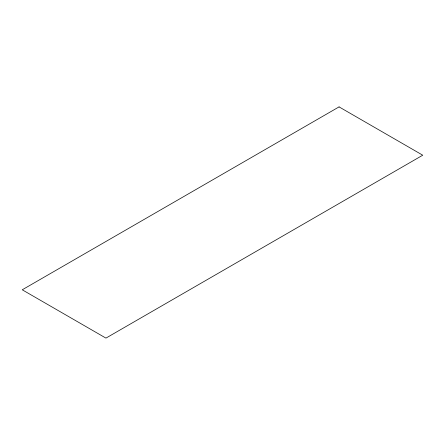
<?xml version="1.0" encoding="UTF-8"?>
<svg xmlns="http://www.w3.org/2000/svg" width="445" height="445" viewBox="0 0 445 445"><rect width="100%" height="100%" fill="white"/><g stroke="black" fill="none" stroke-linecap="round" stroke-linejoin="round"><path stroke-width="0.67" d="M339.062 106.889L22.25 289.795L105.938 338.111L422.75 155.205L339.062 106.889"/></g></svg>
